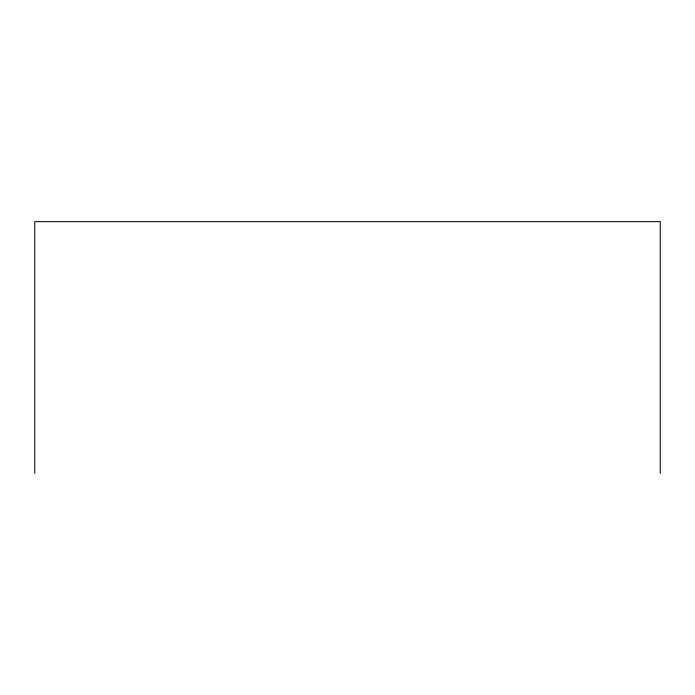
<?xml version="1.0" encoding="UTF-8"?>
<svg xmlns="http://www.w3.org/2000/svg" width="695" height="695" viewBox="0 0 695 695"><rect width="100%" height="100%" fill="white"/><g stroke="black" fill="none" stroke-linecap="round" stroke-linejoin="round"><path stroke-width="1.04" d="M660.25 473.356L660.25 221.644L34.75 221.644L34.75 473.356"/></g></svg>
